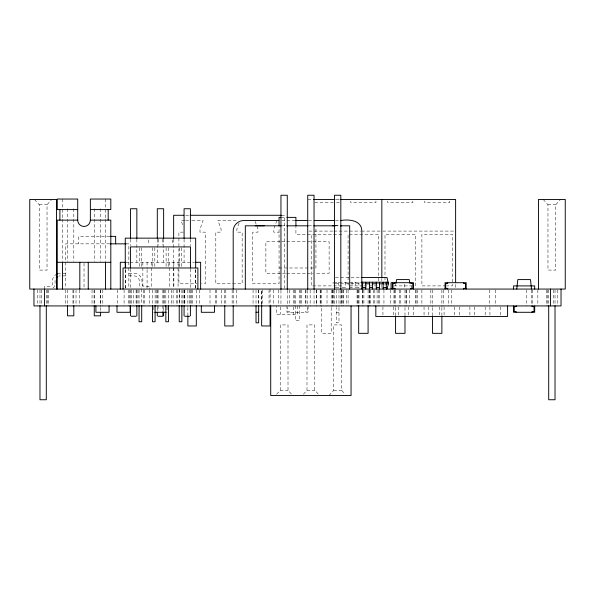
<?xml version="1.0" encoding="UTF-8"?>
<svg xmlns="http://www.w3.org/2000/svg" width="595" height="595" viewBox="0 0 595 595"><rect width="100%" height="100%" fill="white"/><g stroke="black" fill="none" stroke-linecap="round" stroke-linejoin="round"><path stroke-width="0.45" stroke-dasharray="2.98 2.23" d="M395.534 285.905L395.839 284.098M239.101 223.08L236.884 228.978L236.884 232.147L242.158 232.147L242.158 283.793L215.807 283.793L215.807 232.147L221.072 232.147L221.072 228.978L217.911 220.552L238.208 220.552M276.943 220.552L273.782 228.978L273.782 232.147L279.055 232.147M34.495 199.466L39.24 204.739L39.24 270.093L47.035 270.093L47.035 204.739L51.78 199.466M276.653 394.217L280.215 390.261L280.215 324.907L288.01 324.907L288.01 390.261L291.572 394.217M303.428 394.217L306.99 390.261L306.99 324.907L314.785 324.907L314.785 390.261L318.347 394.217M329.02 395.534L333.765 390.261L333.765 324.907L341.56 324.907L341.56 390.261L345.122 394.217M543.22 199.466L547.965 204.739L547.965 270.093L555.76 270.093L555.76 204.739L560.505 199.466M308.039 199.466L313.572 199.466M335.714 199.466L340.325 199.466M314.77 202.627L334.264 202.627M336.465 202.627L339.038 202.627L339.038 199.466M39.24 204.739L47.035 204.739M547.965 204.739L555.76 204.739M185.633 215.278L189.322 215.278M281.554 215.278L284.321 215.278L284.321 288.144M280.825 217.383L286.158 217.383M184.71 220.552L181.021 220.552L182.918 225.609M185.633 220.552L191.166 220.552M192.088 220.552L203.155 220.552L199.994 228.978L199.994 232.147L205.26 232.147L205.26 283.793L201.631 283.793M281.688 220.552L294.718 220.552M308.634 220.552L313.312 220.552M335.513 220.552L339.79 220.552M335.067 225.765L340.295 225.765M281.718 225.817L286.433 225.817M308.567 225.817L313.215 225.817M335.089 225.817L339.648 225.817M308.961 231.091L332.947 231.091M333.869 231.091L348.625 231.091M349.548 231.091L360.615 231.091M361.537 231.091L380.912 231.091M382.756 231.091L454.699 231.091M183.305 232.147L178.909 232.147L178.909 283.793L197.086 283.793M341.775 234.251L295.916 234.251L295.916 226.665M109.651 236.364L78.771 236.364L78.771 243.846M280.052 241.63L265.876 241.63L265.876 273.254L285.927 273.254M281.688 241.63L286.321 241.63M286.775 241.63L329.124 241.63L329.124 273.254L314.948 273.254M109.651 243.846L65.591 243.846L65.591 288.144M126.088 243.846L128.84 243.846L128.84 266.917M125.567 262.291L129.212 262.291M130.119 262.291L194.446 262.291M279.055 267.981L315.945 267.981L315.945 226.665M65.591 273.261L59.284 273.321A7.914 7.914 0 0 0 57.291 273.856M128.84 273.261L135.139 273.321A7.914 7.914 0 0 1 141.952 280.133L142.041 284.142A2.633 2.633 0 0 0 144.31 286.403L149.918 286.433L149.918 289.066M286.775 273.254L305.681 273.254M307.377 273.254L313.312 273.254M65.591 275.894L60.318 275.894A5.273 5.273 0 0 0 58.957 276.073M128.84 275.894L134.106 275.894A5.273 5.273 0 0 1 139.379 281.167L139.379 283.793A5.273 5.273 0 0 0 141.439 287.98M335.424 277.471L360.287 277.471M333.959 282.216L360.6 282.216M335.186 283.793L339.537 283.793M340.459 283.793L360.749 283.793M361.671 283.793L364.438 283.793M377.089 283.793L378.665 283.793M341.775 285.905L311.207 285.905L311.207 234.251M362.92 285.905L348.097 285.905L348.097 234.251L378.665 234.251L378.665 281.294M363.85 285.905L378.665 285.905M393.957 285.905L413.711 285.905M445.975 285.905L421.885 285.905L421.885 234.251L452.46 234.251L452.46 285.905L446.897 285.905M335.186 287.489L338.347 287.489M342.036 287.489L345.197 287.489M349.682 287.489L352.054 287.489M355.743 287.489L358.904 287.489M336.346 312.256L338.979 312.256M280.215 390.261L288.01 390.261M306.99 390.261L314.785 390.261M333.765 390.261L341.56 390.261M255.121 221.392L257.97 228.978L257.97 232.147L252.697 232.147L252.697 283.793L279.055 283.793L279.055 226.732M557.218 289.951L557.218 305.934M555.023 289.988L555.023 304.744M553.655 289.951L553.655 305.934M548.702 289.988L548.702 304.744M547.333 289.951L547.333 305.934M546.507 289.951L546.507 305.934M537.843 289.951L537.843 305.934M532.57 289.951L532.57 305.934M531.521 289.951L531.521 305.934M526.248 289.951L526.248 305.934M500.477 306.812L500.477 315.595M495.68 289.951L495.68 305.934M489.93 306.812L489.93 315.595M489.35 289.951L489.35 305.934M485.185 306.812L485.185 315.595M474.646 306.812L474.646 315.595M469.901 306.812L469.901 315.595M459.362 306.812L459.362 315.595M455.621 284.447L455.621 288.144M454.617 306.812L454.617 315.595M451.404 289.951L451.404 305.934M449.723 201.043L449.723 202.627L424.622 202.627L424.622 201.043M448.243 289.951L448.243 305.934M444.078 306.812L444.078 315.595M443.498 289.951L443.498 305.934M441.914 289.951L441.877 306.589M441.877 307.511L441.877 314.896M439.333 306.812L439.333 315.595M432.468 289.988L432.468 306.589M432.468 307.511L432.468 314.896M430.847 289.951L430.847 305.934M428.794 306.812L428.794 315.595M424.049 306.812L424.049 316.473M421.885 289.951L421.885 305.934M417.668 289.951L417.668 305.934M416.091 289.951L416.091 305.934M415.563 285.905L415.563 234.251L384.995 234.251L384.995 285.905M415.563 289.951L415.563 305.934M413.51 306.812L413.51 315.595M412.833 201.043L412.833 202.627L387.724 202.627L387.724 201.043M411.346 285.905L411.346 288.278M409.762 289.951L409.762 305.934M408.765 306.812L408.765 315.595M406.601 289.951L406.601 305.934M406.073 289.951L406.073 305.934M404.987 289.988L404.987 306.589M404.987 307.511L404.987 314.896M404.221 284.239L404.221 288.159M400.807 289.951L400.807 305.934M399.751 289.951L399.751 305.934M398.226 306.812L398.226 315.595M395.571 289.988L395.571 306.589M395.571 307.511L395.571 314.896M394.478 289.951L394.478 305.934M393.957 289.951L393.957 305.934M393.481 306.812L393.481 315.595M390.261 289.951L390.261 305.934M383.939 289.951L383.939 305.934M382.935 306.812L382.935 315.595M381.834 278.906L381.834 280.788M381.834 284.447L381.834 288.144M379.722 289.951L379.722 305.934M378.301 289.951L378.301 305.934M377.089 289.951L377.089 305.934M375.936 201.043L375.936 202.627L350.827 202.627L350.827 201.043M374.82 289.951L374.82 305.934M373.4 289.951L373.4 305.934M370.759 289.951L370.759 305.934M369.711 289.951L369.711 305.934M369.183 289.951L369.183 305.934M368.089 289.988L368.089 304.744M363.909 289.951L363.909 305.934M362.853 289.951L362.853 305.934M362.489 289.951L362.489 305.934M359.008 289.951L359.008 305.934M358.904 282.216L358.904 287.809M358.673 289.988L358.673 304.744M357.588 289.951L357.588 305.934M357.06 289.951L357.06 305.934M355.743 282.216L355.743 287.809M352.054 282.216L352.054 287.809M348.097 289.951L348.097 305.934M346.677 289.951L346.677 305.934M345.197 282.216L345.197 287.809M343.196 289.951L343.196 305.934M343.017 289.951L343.017 305.934M341.939 289.951L341.939 305.934M341.775 289.951L341.775 305.934M340.823 290.256L340.823 305.012M338.979 289.996L338.979 306.693M338.979 307.622L338.979 322.802L336.346 322.802L336.346 307.622M338.347 282.216L338.347 287.809M336.346 289.996L336.346 306.693M334.502 290.256L334.502 305.012M333.386 289.951L333.386 305.934M333.074 282.216L333.074 283.793M332.813 289.951L332.813 305.934M332.308 289.951L332.308 305.934M331.199 289.988L331.199 306.589M331.199 307.511L331.199 333.341L321.783 333.341L321.783 307.511M327.019 289.951L327.019 305.934M321.783 289.988L321.783 306.589M320.69 289.951L320.69 305.934M320.162 289.951L320.162 305.934M316.473 289.951L316.473 305.934M316.243 289.951L316.243 305.934M314.048 290.256L314.048 305.012M310.151 289.951L310.151 305.934M308.061 305.934L308.061 312.293L286.939 312.293L286.939 305.934M307.727 290.256L307.727 305.012M307.399 307.466L307.399 311.587L305.421 311.587L305.421 312.293M305.934 289.951L305.934 305.934M305.533 289.951L305.533 305.934M301.717 289.951L301.717 305.934M300.661 289.951L300.661 305.934M299.605 289.951L299.605 320.69L295.395 320.69L295.395 289.973M297.5 305.934L297.5 314.368L276.415 314.368L276.415 305.934M294.339 289.951L294.339 305.934M293.283 289.951L293.283 305.934M293.283 306.99L293.283 314.368M289.579 312.293L289.579 311.587L287.601 311.587L287.601 307.466M289.467 289.951L289.467 305.934M287.273 290.256L287.273 305.012M280.952 290.256L280.952 305.012M280.632 306.99L280.632 314.368M278.757 289.951L278.757 305.934M273.254 289.951L273.254 305.934M270.093 289.066L270.093 304.744M269.037 289.951L269.037 305.934M262.715 289.951L262.715 305.934M261.659 304.744L261.659 289.988L261.614 305.934M258.654 289.996L258.654 304.833M258.498 289.951L258.498 305.934M256.021 289.996L256.021 304.833M253.061 289.951L253.061 305.934M236.364 289.951L236.364 305.934M233.195 289.988L233.195 304.744M232.147 289.951L232.147 305.934M225.817 289.951L225.817 305.934M224.761 289.988L224.761 304.744M221.6 289.951L221.6 305.934M216.335 289.951L216.335 305.934M215.278 289.951L215.278 305.934M210.005 289.951L210.005 305.934M199.466 289.951L199.466 305.934M196.305 289.988L196.305 304.744M195.673 269.624L195.673 288.144M195.353 269.676L195.353 288.144M192.594 289.951L192.594 305.934M191.516 289.951L191.516 305.934M190.504 268.903L190.504 288.151M190.4 239.212L190.4 245.675M190.4 289.988L190.4 304.759M189.664 289.973L189.664 305.384M187.871 289.988L187.871 306.589M187.871 307.511L187.871 314.896M184.822 289.951L184.822 305.934M184.71 289.951L184.71 305.934M184.078 239.212L184.078 262.291M184.078 289.988L184.078 304.759M182.955 289.951L182.955 305.934M181.884 289.951L181.884 305.934M181.601 247.817L181.601 267.066M179.489 247.817L179.489 267.981M179.437 289.951L179.437 305.934M179.229 289.066L179.229 304.499M178.069 262.291L178.069 266.91M178.069 267.832L178.069 288.144M177.332 289.951L177.332 305.934M176.261 289.951L176.261 305.934M173.852 262.291L173.852 266.91M173.852 267.832L173.852 288.144M173.636 239.257L173.636 266.932M173.636 267.854L173.636 288.144M173.115 289.951L173.115 305.934M172.535 239.874L172.535 245.051M171.434 289.951L171.434 305.934M169.635 262.291L169.635 266.91M169.635 267.832L169.635 288.144M168.474 289.973L168.474 304.499M168.214 247.817L168.214 267.981M167.039 306.841L167.039 312.293M166.102 247.817L166.102 267.066M165.819 289.951L165.819 305.934M164.741 289.951L164.741 305.934M163.625 239.212L163.625 262.291M163.625 289.988L163.625 306.611M163.625 307.533L163.625 311.222M162.874 289.951L162.866 310.821M162.569 239.205L162.569 245.11M158.352 239.205L158.352 245.11M158.047 289.951L158.062 310.821M157.303 239.212L157.303 262.291M157.303 289.988L157.303 306.611M157.303 307.533L157.303 311.222M156.18 289.951L156.18 305.934M155.109 289.951L155.109 305.934M154.826 247.817L154.826 267.066M153.882 306.841L153.882 312.293M152.714 247.817L152.714 267.981M152.454 289.973L152.454 304.499M151.294 262.291L151.294 266.91M151.294 267.832L151.294 288.144M149.486 289.951L149.486 305.934M148.393 239.874L148.393 245.051M147.077 262.291L147.077 268.754M147.077 269.676L147.077 289.066M144.659 289.951L144.659 305.934M143.596 289.951L143.596 305.934M142.86 262.291L142.86 266.91M142.86 267.832L142.86 288.144M141.699 289.066L141.699 304.499M141.439 247.817L141.439 267.981M139.327 247.817L139.327 267.066M139.044 289.951L139.044 305.934M137.966 289.951L137.966 305.934M136.85 239.212L136.85 262.291M136.85 289.988L136.85 304.759M136.099 289.951L136.099 305.934M133.533 289.951L133.533 305.934M131.264 289.973L131.264 305.384M130.528 239.212L130.528 245.675M130.528 289.988L130.528 304.759M130.417 268.903L130.417 289.066M129.405 289.951L129.405 305.934M128.84 267.839L128.84 288.144M128.334 289.951L128.334 305.934M125.567 269.676L125.567 288.144M125.255 269.624L125.255 288.144M124.095 289.951L124.095 305.934M117.721 289.951L117.773 305.934M105.546 199.042L105.546 218.291M105.546 219.213L105.546 261.376M102.801 289.951L102.801 305.934M100.585 208.741L100.585 261.369M100.585 289.988L100.585 306.611M100.585 307.533L100.585 311.222M100.377 289.951L100.377 305.934M94.263 208.741L94.263 261.369M94.263 289.988L94.263 304.759M94.055 289.951L94.055 305.934M92.047 289.951L92.047 305.934M84.036 263.213L84.036 288.144M79.291 289.951L79.291 305.934M76.026 289.951L76.026 305.934M73.81 208.741L73.81 261.369M73.81 289.988L73.81 304.759M72.969 289.951L72.969 305.934M67.488 208.741L67.488 261.369M67.488 289.988L67.488 304.759M65.272 289.951L65.272 305.934M62.535 199.042L62.535 218.291M62.535 219.213L62.535 261.376M48.493 289.951L48.493 305.934M47.667 289.951L47.667 305.934M46.298 289.988L46.298 304.744M44.506 289.066L44.506 286.433L50.121 286.403A2.633 2.633 0 0 0 52.382 284.142L52.479 280.133A7.914 7.914 0 0 1 56.361 274.317M41.345 289.951L41.345 305.934M39.977 289.988L39.977 304.744M37.782 289.951L37.782 305.934M52.985 287.98A5.273 5.273 0 0 0 55.052 283.793L55.052 281.167A5.273 5.273 0 0 1 55.454 279.152"/><path stroke-width="0.89" d="M395.987 283.19L396.59 279.583L409.241 279.583L409.843 283.19M386.988 289.066L388.416 283.793L386.988 277.471L361.21 277.471M313.572 199.466L334.792 199.466M340.325 199.466L455.621 199.466L455.621 282.625M77.714 209.589L57.261 209.589L57.261 199.042L77.714 199.042L77.714 220.128A6.322 6.322 0 0 0 84.036 226.45A6.322 6.322 0 0 0 90.366 220.128L90.366 199.042L110.811 199.042L110.811 209.589L90.366 209.589M183.788 215.278L173.636 215.278L173.636 238.335M190.244 215.278L281.554 215.278M280.825 217.383L279.055 217.383L279.055 225.817M287.043 217.383L295.916 217.383L295.916 225.817M77.714 220.128L57.261 220.128L57.261 289.066M90.366 220.128L110.811 220.128L110.811 289.066M278.958 220.552L243.742 220.552C238.104 220.433 233.076 225.453 233.195 231.091L233.195 289.066M295.046 220.552L307.86 220.552M314.19 220.552L334.583 220.552M340.637 220.552C348.677 219.042 361.857 220.15 361.805 231.091L361.805 289.066M255.218 225.765L264.232 225.765M332.389 225.765L335.067 225.765M340.682 225.765L341.53 225.765M281.338 225.817L245.319 225.817L245.319 289.066M286.879 225.817L308.121 225.817M313.662 225.817L335.089 225.817M340.444 225.817L349.682 225.817L349.682 289.066M110.105 236.364L115.661 236.364L115.661 243.846M110.105 243.846L126.088 243.846M57.261 262.291L110.811 262.291M195.353 262.291L200.627 262.291L200.627 289.066M361.529 282.216L388.416 282.216M365.36 283.793L369.971 283.793M371.816 283.793L376.427 283.793M379.193 283.793L383.805 283.793M385.649 283.793L388.416 283.793M362.593 287.489L365.754 287.489M369.443 287.489L372.604 287.489M376.293 287.489L379.461 287.489M383.15 287.489L386.311 287.489M154.76 312.293L166.161 312.293M256.021 312.256L258.654 312.256M131.264 316.265L136.114 316.265M158.062 316.265L162.866 316.265L162.866 311.728M184.814 316.265L189.664 316.265M561.033 289.066L561.033 305.934L33.967 305.934L33.967 289.066M555.023 305.666L555.023 399.751L548.702 399.751L548.702 305.666M550.494 289.066L550.494 305.934M538.475 289.066L538.475 199.466L565.25 199.466L565.25 289.066L29.75 289.066L29.75 199.466L56.525 199.466L56.525 289.066M534.682 289.066L534.682 285.905L513.597 285.905L513.597 289.066M534.697 305.934L534.697 312.293L513.574 312.293L513.574 305.934M532.056 305.934L532.056 306.641L534.042 306.641L534.042 311.587L532.056 311.587L532.056 312.293M531.521 289.066L530.465 279.583L517.814 279.583L516.757 289.066M516.215 305.934L516.215 306.641L514.236 306.641L514.236 311.587L516.215 311.587L516.215 312.293M507.587 305.934L507.587 316.473L375.824 316.473L375.824 305.934M466.183 289.066L466.183 282.707L445.06 282.707L445.06 289.066M463.542 282.707L463.542 283.413L465.521 283.413L465.521 288.359L463.542 288.359L463.542 289.066M447.7 282.707L447.7 283.413L445.722 283.413L445.722 288.359L447.7 288.359L447.7 289.066M441.877 315.819L441.877 333.341L432.468 333.341L432.468 315.819M413.458 289.066L413.473 282.707L391.064 282.707L391.064 289.066M410.833 282.707L410.833 283.413L412.818 283.413L412.818 288.359L410.833 288.359L410.833 289.066M404.987 315.819L404.987 333.341L395.571 333.341L395.571 315.819M394.991 282.707L394.991 283.413L393.012 283.413L393.012 288.359L394.991 288.359L394.991 289.066M392.35 282.707L392.373 289.066M386.311 282.216L386.311 289.066M383.15 282.216L383.15 289.066M381.834 199.466L381.834 277.984M379.461 282.216L379.461 289.066M376.293 282.216L376.293 289.066M372.604 282.216L372.604 289.066M369.443 282.216L369.443 289.066M368.089 305.666L368.089 333.341L358.673 333.341L358.673 305.666M365.754 282.216L365.754 289.066M362.593 282.216L362.593 289.066M351.05 305.934L351.05 395.534L270.725 395.534L270.725 305.934M340.823 289.334L340.823 195.249L334.502 195.249L334.502 289.334M314.048 289.334L314.048 195.249L307.727 195.249L307.727 289.334M287.273 289.334L287.273 195.249L280.952 195.249L280.952 289.334M270.093 305.666L270.093 325.963L261.659 325.963L261.659 305.666M258.654 305.763L258.654 322.802L256.021 322.802L256.021 305.763M233.195 305.666L233.195 325.963L224.761 325.963L224.761 305.666M214.475 305.934L214.475 312.293L201.318 312.293L201.318 305.934M197.882 289.066L197.882 267.981L123.039 267.981L123.039 289.066M196.305 305.666L196.305 325.963L187.871 325.963L187.871 315.819M195.673 267.772L195.673 238.149L125.255 238.149L125.255 267.772M190.504 267.981L190.504 246.903L130.417 246.903L130.417 267.981M190.4 238.29L190.4 208.741L184.078 208.741L184.078 238.29M190.4 305.689L190.4 315.841M184.078 305.689L184.078 315.841M181.862 305.406L181.862 321.746L179.229 321.746L179.229 305.406M168.474 305.406L168.474 321.746L165.841 321.746L165.841 305.406M163.625 238.29L163.625 208.741L157.303 208.741L157.303 238.29M163.625 312.152L163.625 315.841M157.303 312.152L157.303 315.841M155.087 305.406L155.087 321.746L152.454 321.746L152.454 305.406M141.699 305.406L141.699 321.746L139.066 321.746L139.066 305.406M136.85 238.29L136.85 208.741L130.528 208.741L130.528 238.29M136.85 305.689L136.85 315.841M130.528 305.689L130.528 315.841M130.149 305.934L130.149 312.293L116.992 312.293L116.992 305.934M125.567 267.832L125.567 262.291L120.302 262.291L120.302 289.066M109.063 305.934L109.063 312.293L95.907 312.293L95.907 305.934M108.178 209.589L108.178 220.128M105.546 262.291L105.546 289.066M100.585 312.152L100.585 315.841L94.263 315.841L94.263 305.689M88.253 262.291L88.253 289.066M79.819 262.291L79.819 289.066M73.81 305.689L73.81 315.841L67.488 315.841L67.488 305.689M62.535 262.291L62.535 289.066M59.902 209.589L59.902 220.128M46.298 305.666L46.298 399.751L39.977 399.751L39.977 305.666M44.506 289.066L44.506 305.934M56.361 274.317A7.914 7.914 0 0 1 57.291 273.856M56.138 277.962A5.273 5.273 0 0 1 57.685 276.601"/></g></svg>
